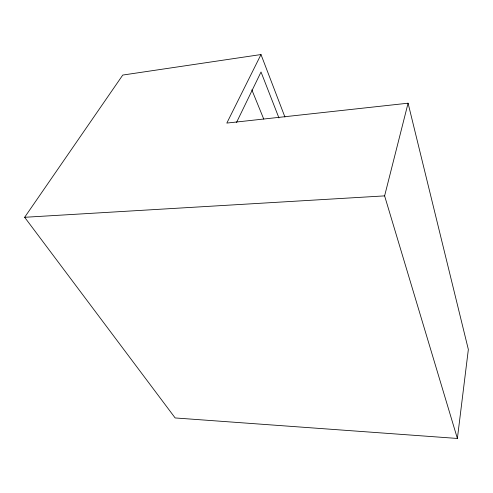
<?xml version="1.0" encoding="UTF-8"?>
<svg xmlns="http://www.w3.org/2000/svg" width="493" height="493" viewBox="0 0 493 493"><rect width="100%" height="100%" fill="white"/><g stroke="black" fill="none" stroke-linecap="round" stroke-linejoin="round"><path stroke-width="0.74" d="M457.381 438.456L468.35 349.475L408.081 103.197L226.823 123.077L260.994 54.544L122.763 75.059L24.65 217.29L175.157 417.947L457.381 438.456L384.614 195.881L408.081 103.197M236.517 122.474L261.025 72.003L278.939 117.926M24.65 217.29L384.614 195.881M251.837 89.837L263.749 119.084M260.994 54.544L284.942 117.057"/></g></svg>
